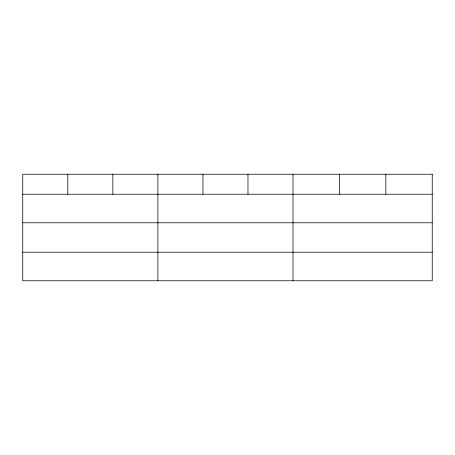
<?xml version="1.0" encoding="UTF-8"?>
<svg xmlns="http://www.w3.org/2000/svg" width="455" height="455" viewBox="0 0 455 455"><rect width="100%" height="100%" fill="white"/><g stroke="black" fill="none" stroke-linecap="round" stroke-linejoin="round"><path stroke-width="0.68" d="M22.75 194.228L432.25 194.228M22.75 222.785L432.25 222.785M22.75 252.212L432.25 252.212M385.84 174.231L385.84 194.228M339.43 174.231L339.43 194.228M293.02 174.231L293.02 280.769M247.975 174.231L247.975 194.228M202.93 174.231L202.93 194.228M157.885 174.231L157.885 280.769M112.84 174.231L112.84 194.228M67.795 174.231L67.795 194.228M432.25 174.231L22.75 174.231L22.75 280.769L432.25 280.769L432.25 174.231"/></g></svg>
